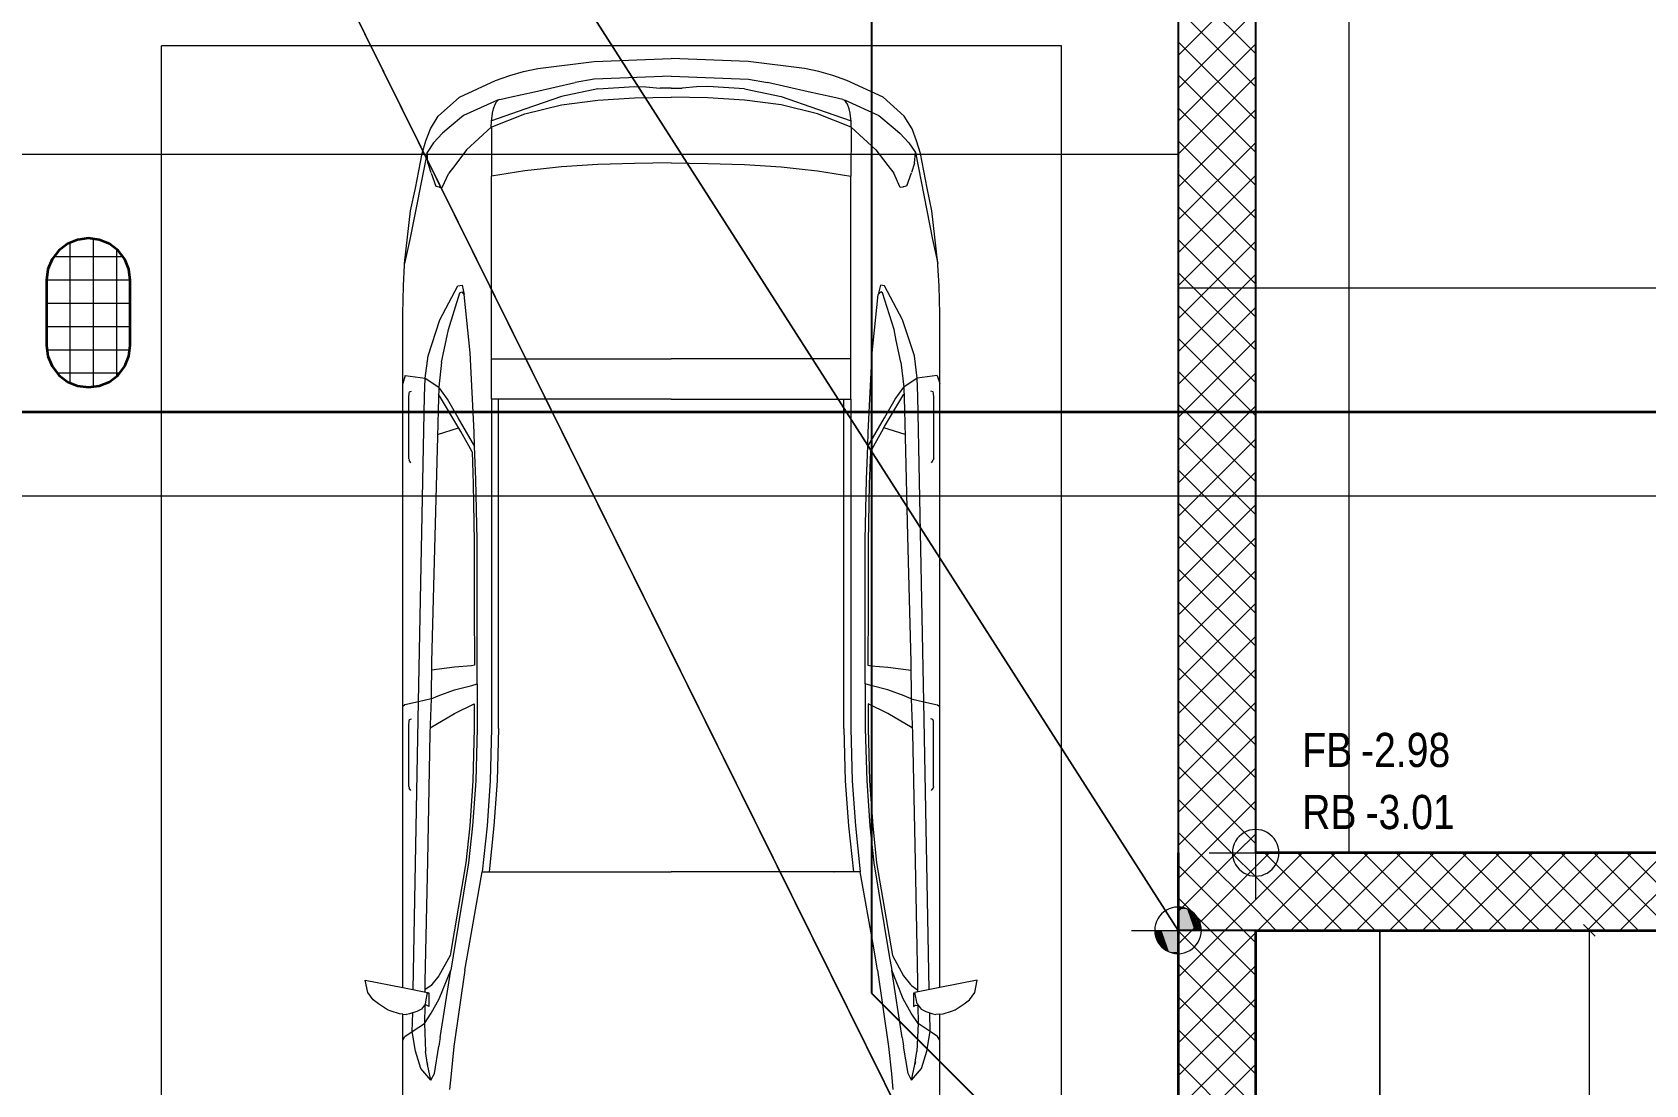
# Model space of a CAD drawing. Extents: x 885 to 2021, y 330 to 1122.
# Drawn here: x 1454.1 to 1558, y 514.7 to 582.5 of the extents above; entities that cross this region are included whole.
import ezdxf
from ezdxf.lldxf.tags import DXFTag

# ---------------------------------------------------------------- set-up
doc = ezdxf.new("R2010")
doc.units = 0
doc.layers.get('0').update_dxf_attribs({"lineweight": 18})
for name, color, linetype, lineweight in [('010 Aussenwände', 7, 'Continuous', 25), ('010 Aussenwände Bauteilschraffuren', 7, 'Continuous', 25), ('010 Aussenwände Bauteilschraffuren Neu', 7, 'Continuous', 25), ('010 Aussenwände Neu', 7, 'Continuous', 25), ('015 Innenwände', 7, 'Continuous', 25), ('015 Innenwände Bauteilschraffuren', 7, 'Continuous', 25), ('020 Stützen Bauteilschraffuren Neu', 7, 'Continuous', 25), ('020 Stützen Neu', 7, 'Continuous', 25), ('027 Oberhalb Neu', 7, 'Continuous', 25), ('030 Bodenaufbauten', 7, 'Continuous', 25), ('030 Bodenaufbauten Neu', 7, 'Continuous', 25), ('035 Decken', 7, 'Continuous', 25), ('035 Decken Neu', 7, 'Continuous', 25), ('060 Möbel Einbau', 7, 'Continuous', 25), ('060 Möbel Einbau Neu', 7, 'Continuous', 25), ('065 Möbel Einrichtung', 7, 'Continuous', 25), ('080 Raum Innen Kontur Neu', 7, 'Continuous', 25), ('111 Bemassung Ausführung Koten', 7, 'Continuous', 25)]:
    doc.layers.add(name, color=color, linetype=linetype, lineweight=lineweight)
doc.layers.add('A_Mass_Aussparungen', color=7, linetype='Continuous', lineweight=18, true_color=0x0080ff)
doc.layers.add('S_Regenwasser_Einlage', color=7, linetype='fein_strichliert-A0T8DHYQAL', lineweight=25, true_color=0x0066cc)
doc.styles.get("Standard").update_dxf_attribs({"font": 'arial.ttf'})
tags = doc.linetypes.add('fein_strichliert-A0T8DHYQAL', pattern=[4, 1, -2, 1]).pattern_tags.tags
tags[8:9] = [DXFTag(74, 4), DXFTag(75, 0), DXFTag(340, '0'), DXFTag(46, 0.0), DXFTag(50, 0.0), DXFTag(44, 0.0), DXFTag(45, 0.0)]
tags[6:7] = [DXFTag(74, 4), DXFTag(75, 0), DXFTag(340, '0'), DXFTag(46, 0.0), DXFTag(50, 0.0), DXFTag(44, 0.0), DXFTag(45, 0.0)]
tags[4:5] = [DXFTag(74, 4), DXFTag(75, 0), DXFTag(340, '0'), DXFTag(46, 0.0), DXFTag(50, 0.0), DXFTag(44, 0.0), DXFTag(45, 0.0)]
tags = doc.linetypes.add('Strich 3_1mm Kanten', pattern=[0.004, 0.003, -0.001]).pattern_tags.tags
tags[6:7] = [DXFTag(74, 4), DXFTag(75, 0), DXFTag(340, '0'), DXFTag(46, 1.0), DXFTag(50, 0.0), DXFTag(44, 0.0), DXFTag(45, 0.0)]
tags[4:5] = [DXFTag(74, 4), DXFTag(75, 0), DXFTag(340, '0'), DXFTag(46, 1.0), DXFTag(50, 0.0), DXFTag(44, 0.0), DXFTag(45, 0.0)]
tags = doc.linetypes.add('Strichpunkt 3_1_1mm Achsen', pattern=[0.005, 0.003, -0.001, 0, -0.001]).pattern_tags.tags
tags[10:11] = [DXFTag(74, 4), DXFTag(75, 0), DXFTag(340, '0'), DXFTag(46, 1.0), DXFTag(50, 0.0), DXFTag(44, 0.0), DXFTag(45, 0.0)]
tags[8:9] = [DXFTag(74, 4), DXFTag(75, 0), DXFTag(340, '0'), DXFTag(46, 1.0), DXFTag(50, 0.0), DXFTag(44, 0.0), DXFTag(45, 0.0)]
tags[6:7] = [DXFTag(74, 4), DXFTag(75, 0), DXFTag(340, '0'), DXFTag(46, 1.0), DXFTag(50, 0.0), DXFTag(44, 0.0), DXFTag(45, 0.0)]
tags[4:5] = [DXFTag(74, 4), DXFTag(75, 0), DXFTag(340, '0'), DXFTag(46, 1.0), DXFTag(50, 0.0), DXFTag(44, 0.0), DXFTag(45, 0.0)]
tags = doc.linetypes.add('Unsichtbare Linie', pattern='A,0,[1,5773_032 -1.UG1.shx,S=10,R=0,X=0,Y=0],-10,0', length=10).pattern_tags.tags
tags[14:15] = [DXFTag(74, 4), DXFTag(75, 0), DXFTag(340, '0'), DXFTag(46, 1.0), DXFTag(50, 0.0), DXFTag(44, 0.0), DXFTag(45, 0.0)]
tags[12:13] = [DXFTag(74, 4), DXFTag(75, 0), DXFTag(340, '0'), DXFTag(46, 1.0), DXFTag(50, 0.0), DXFTag(44, 0.0), DXFTag(45, 0.0)]

# ---------------------------------------------------------------- blocks, each defined once
blk = doc.blocks.new('Referenz-A0T8DHYSAL', base_point=(1035.58, 400))
at = {"layer": 'S_Regenwasser_Einlage', "color": 0, "lineweight": -2}
for p, q in [((1508.14, 660.24), (1508.14, 520.56)), ((1508.14, 520.56), (1523.1, 505.6))]:
    blk.add_line(p, q, dxfattribs=at)
blk = doc.blocks.new('Referenz-A0T8DHYUAL', base_point=(896.59, 372.19))
at = {"layer": '010 Aussenwände', "color": 0, "lineweight": 35}
for p, q in [((1571.38, 529.6), (1532.88, 529.6)), ((1532.88, 524.6), (1566.38, 524.6))]:
    blk.add_line(p, q, dxfattribs=at)
at = {"layer": '010 Aussenwände Bauteilschraffuren', "color": 0, "linetype": 'Continuous', "lineweight": 13, "ltscale": 0.0169}
for p, q in [((1527.88, 527.95), (1529.53, 529.6)), ((1527.88, 525.83), (1531.65, 529.6)), ((1532.88, 525.94), (1529.21, 529.6)), ((1532.88, 528.06), (1531.33, 529.6)), ((1532.88, 528.71), (1533.77, 529.6)), ((1532.88, 526.59), (1535.89, 529.6)), ((1533.02, 524.6), (1538.02, 529.6)), ((1538.45, 524.6), (1533.45, 529.6)), ((1535.14, 524.6), (1540.14, 529.6)), ((1540.58, 524.6), (1535.58, 529.6)), ((1537.26, 524.6), (1542.26, 529.6)), ((1542.7, 524.6), (1537.7, 529.6)), ((1539.38, 524.6), (1544.38, 529.6)), ((1544.82, 524.6), (1539.82, 529.6)), ((1541.5, 524.6), (1546.5, 529.6)), ((1546.94, 524.6), (1541.94, 529.6)), ((1543.62, 524.6), (1548.62, 529.6)), ((1549.06, 524.6), (1544.06, 529.6)), ((1545.74, 524.6), (1550.74, 529.6)), ((1551.18, 524.6), (1546.18, 529.6)), ((1547.87, 524.6), (1552.87, 529.6)), ((1553.3, 524.6), (1548.3, 529.6)), ((1549.99, 524.6), (1554.99, 529.6)), ((1555.42, 524.6), (1550.42, 529.6)), ((1552.11, 524.6), (1557.11, 529.6)), ((1557.55, 524.6), (1552.55, 529.6)), ((1554.23, 524.6), (1559.23, 529.6)), ((1559.67, 524.6), (1554.67, 529.6)), ((1556.35, 524.6), (1561.35, 529.6)), ((1561.79, 524.6), (1556.79, 529.6)), ((1532.09, 524.6), (1527.88, 528.81)), ((1528.77, 524.6), (1532.88, 528.71)), ((1536.33, 524.6), (1532.88, 528.06)), ((1529.97, 524.6), (1527.88, 526.69)), ((1530.89, 524.6), (1532.88, 526.59)), ((1534.21, 524.6), (1532.88, 525.94))]:
    blk.add_line(p, q, dxfattribs=at)
at = {"layer": '010 Aussenwände Bauteilschraffuren Neu', "color": 0, "linetype": 'Continuous', "lineweight": 0, "ltscale": 0.0169}
for p, q in [((1527.88, 523.71), (1528.77, 524.6)), ((1527.88, 521.59), (1530.89, 524.6)), ((1527.88, 523.71), (1528.77, 524.6)), ((1527.88, 521.59), (1530.89, 524.6)), ((1532.88, 519.57), (1527.88, 524.57)), ((1532.88, 519.57), (1527.88, 524.57)), ((1527.88, 519.47), (1532.88, 524.47)), ((1527.88, 519.47), (1532.88, 524.47)), ((1532.88, 521.69), (1529.97, 524.6)), ((1532.88, 521.69), (1529.97, 524.6)), ((1532.88, 523.81), (1532.09, 524.6)), ((1532.88, 523.81), (1532.09, 524.6)), ((1532.88, 517.45), (1527.88, 522.45)), ((1532.88, 517.45), (1527.88, 522.45)), ((1527.88, 517.34), (1532.88, 522.34)), ((1527.88, 517.34), (1532.88, 522.34)), ((1532.88, 515.33), (1527.88, 520.33)), ((1532.88, 515.33), (1527.88, 520.33)), ((1527.88, 515.22), (1532.88, 520.22)), ((1527.88, 515.22), (1532.88, 520.22)), ((1532.88, 513.21), (1527.88, 518.21)), ((1532.88, 513.21), (1527.88, 518.21)), ((1527.88, 513.1), (1532.88, 518.1)), ((1527.88, 513.1), (1532.88, 518.1)), ((1532.88, 511.09), (1527.88, 516.09)), ((1532.88, 511.09), (1527.88, 516.09)), ((1527.88, 510.98), (1532.88, 515.98)), ((1527.88, 510.98), (1532.88, 515.98))]:
    blk.add_line(p, q, dxfattribs=at)
at = {"layer": '010 Aussenwände Neu', "color": 0, "lineweight": 35}
for p, q in [((1527.88, 529.6), (1527.88, 524.6)), ((1527.88, 529.6), (1527.88, 481.6)), ((1532.88, 481.6), (1532.88, 524.6))]:
    blk.add_line(p, q, dxfattribs=at)
at = {"layer": '010 Aussenwände Neu', "color": 0, "lineweight": -2}
for p, q in [((1527.88, 524.6), (1527.88, 481.6)), ((1532.88, 524.6), (1527.88, 524.6)), ((1532.88, 481.6), (1532.88, 524.6))]:
    blk.add_line(p, q, dxfattribs=at)
at = {"layer": '015 Innenwände', "color": 0, "lineweight": -2}
for p, q in [((1527.88, 622), (1527.88, 529.6)), ((1532.88, 529.6), (1532.88, 622))]:
    blk.add_line(p, q, dxfattribs=at)
at = {"layer": '015 Innenwände Bauteilschraffuren', "color": 0, "linetype": 'Continuous', "lineweight": 13, "ltscale": 0.0169}
for p, q in [((1532.88, 581.09), (1527.88, 586.09)), ((1527.88, 580.98), (1532.88, 585.98)), ((1532.88, 578.97), (1527.88, 583.97)), ((1527.88, 578.86), (1532.88, 583.86)), ((1532.88, 576.85), (1527.88, 581.85)), ((1527.88, 576.74), (1532.88, 581.74)), ((1532.88, 574.73), (1527.88, 579.73)), ((1527.88, 574.62), (1532.88, 579.62)), ((1532.88, 572.6), (1527.88, 577.6)), ((1527.88, 572.5), (1532.88, 577.5)), ((1532.88, 570.48), (1527.88, 575.48)), ((1527.88, 570.38), (1532.88, 575.38)), ((1532.88, 568.36), (1527.88, 573.36)), ((1527.88, 568.26), (1532.88, 573.26)), ((1532.88, 566.24), (1527.88, 571.24)), ((1527.88, 566.13), (1532.88, 571.13)), ((1532.88, 564.12), (1527.88, 569.12)), ((1527.88, 564.01), (1532.88, 569.01)), ((1532.88, 562), (1527.88, 567)), ((1527.88, 561.89), (1532.88, 566.89)), ((1532.88, 559.88), (1527.88, 564.88)), ((1527.88, 559.77), (1532.88, 564.77)), ((1532.88, 557.76), (1527.88, 562.76)), ((1527.88, 557.65), (1532.88, 562.65)), ((1532.88, 555.63), (1527.88, 560.63)), ((1527.88, 555.53), (1532.88, 560.53)), ((1532.88, 553.51), (1527.88, 558.51)), ((1527.88, 553.41), (1532.88, 558.41)), ((1532.88, 551.39), (1527.88, 556.39)), ((1527.88, 551.28), (1532.88, 556.28)), ((1532.88, 549.27), (1527.88, 554.27)), ((1527.88, 549.16), (1532.88, 554.16)), ((1532.88, 547.15), (1527.88, 552.15)), ((1527.88, 547.04), (1532.88, 552.04)), ((1532.88, 545.03), (1527.88, 550.03)), ((1527.88, 544.92), (1532.88, 549.92)), ((1532.88, 542.91), (1527.88, 547.91)), ((1527.88, 542.8), (1532.88, 547.8)), ((1532.88, 540.79), (1527.88, 545.79)), ((1527.88, 540.68), (1532.88, 545.68)), ((1532.88, 538.66), (1527.88, 543.66)), ((1527.88, 538.56), (1532.88, 543.56)), ((1532.88, 536.54), (1527.88, 541.54)), ((1527.88, 536.44), (1532.88, 541.44)), ((1532.88, 534.42), (1527.88, 539.42)), ((1527.88, 534.31), (1532.88, 539.31)), ((1532.88, 532.3), (1527.88, 537.3)), ((1527.88, 532.19), (1532.88, 537.19)), ((1532.88, 530.18), (1527.88, 535.18)), ((1527.88, 530.07), (1532.88, 535.07)), ((1531.33, 529.6), (1527.88, 533.06)), ((1529.53, 529.6), (1532.88, 532.95)), ((1529.21, 529.6), (1527.88, 530.94)), ((1531.65, 529.6), (1532.88, 530.83))]:
    blk.add_line(p, q, dxfattribs=at)
at = {"layer": '020 Stützen Bauteilschraffuren Neu', "color": 0, "linetype": 'Continuous', "lineweight": 0, "ltscale": 0.0169}
for p, q in [((1456.48, 568.92), (1456.48, 559.89)), ((1457.98, 569.18), (1457.98, 559.63)), ((1459.92, 568), (1455.44, 568)), ((1459.48, 568.51), (1459.48, 560.3)), ((1460.38, 566.5), (1454.98, 566.5)), ((1460.38, 565), (1454.98, 565)), ((1460.38, 563.5), (1454.98, 563.5)), ((1460.35, 562), (1455, 562)), ((1459.68, 560.5), (1455.68, 560.5))]:
    blk.add_line(p, q, dxfattribs=at)
at = {"layer": '020 Stützen Neu', "color": 0, "linetype": 'Continuous', "lineweight": 35, "ltscale": 0.1225}
for p, q in [((1456.33, 568.84), (1455.77, 568.41)), ((1456.98, 569.11), (1456.33, 568.84)), ((1457.68, 569.2), (1456.98, 569.11)), ((1458.38, 569.11), (1457.68, 569.2)), ((1459.03, 568.84), (1458.38, 569.11)), ((1459.59, 568.41), (1459.03, 568.84)), ((1455.34, 567.85), (1455.07, 567.2)), ((1455.77, 568.41), (1455.34, 567.85)), ((1460.02, 567.85), (1459.59, 568.41)), ((1460.29, 567.2), (1460.02, 567.85)), ((1455.07, 567.2), (1454.98, 566.5)), ((1454.98, 566.5), (1454.98, 562.3)), ((1460.38, 566.5), (1460.29, 567.2)), ((1460.38, 562.3), (1460.38, 566.5)), ((1454.98, 562.3), (1455.07, 561.6)), ((1455.07, 561.6), (1455.34, 560.95)), ((1460.02, 560.95), (1460.29, 561.6)), ((1460.29, 561.6), (1460.38, 562.3)), ((1455.34, 560.95), (1455.77, 560.39)), ((1455.77, 560.39), (1456.33, 559.96)), ((1459.03, 559.96), (1459.59, 560.39)), ((1459.59, 560.39), (1460.02, 560.95)), ((1456.33, 559.96), (1456.98, 559.69)), ((1456.98, 559.69), (1457.68, 559.6)), ((1457.68, 559.6), (1458.38, 559.69)), ((1458.38, 559.69), (1459.03, 559.96))]:
    blk.add_line(p, q, dxfattribs=at)
at = {"layer": '027 Oberhalb Neu', "color": 0, "linetype": 'Strichpunkt 3_1_1mm Achsen', "lineweight": 35, "ltscale": 0.1225}
blk.add_line((1599.54, 558), (1035.78, 558), dxfattribs=at)
at = {"layer": '027 Oberhalb Neu', "color": 0, "linetype": 'Strichpunkt 3_1_1mm Achsen', "lineweight": 13, "ltscale": 0.0169}
blk.add_line((1030.18, 552.6), (1597.28, 552.6), dxfattribs=at)
at = {"layer": '030 Bodenaufbauten', "color": 0, "linetype": 'Unsichtbare Linie', "lineweight": 13, "ltscale": 0.0169}
for p, q in [((1532.88, 529.6), (1532.88, 689.6)), ((1721.15, 529.6), (1532.88, 529.6))]:
    blk.add_line(p, q, dxfattribs=at)
at = {"layer": '030 Bodenaufbauten Neu', "color": 0, "linetype": 'Unsichtbare Linie', "lineweight": 13, "ltscale": 0.0169}
for p, q in [((1422.38, 689.6), (1525.4, 481.6)), ((1527.88, 524.6), (1422.38, 689.6)), ((1422.38, 689.6), (1527.88, 524.6)), ((1525.4, 481.6), (1422.38, 689.6)), ((1527.88, 689.6), (1527.88, 524.6)), ((1527.88, 524.6), (1532.88, 524.6)), ((1527.88, 476.6), (1527.88, 524.6)), ((1527.88, 524.6), (1527.88, 481.6)), ((1532.88, 524.6), (1532.88, 476.6))]:
    blk.add_line(p, q, dxfattribs=at)
at = {"layer": '035 Decken', "color": 0, "linetype": 'Strichpunkt 3_1_1mm Achsen', "lineweight": 13, "ltscale": 0.002197}
for p, q in [((1527.88, 945.81), (1527.88, 566)), ((1527.88, 566), (1599.88, 566))]:
    blk.add_line(p, q, dxfattribs=at)
at = {"layer": '035 Decken', "color": 0, "linetype": 'Continuous', "lineweight": 13, "ltscale": 0.0169}
for p, q in [((1527.88, 524.6), (1527.88, 945.81)), ((1527.88, 524.6), (1527.88, 945.81)), ((1527.88, 566), (1721.15, 566)), ((1527.88, 524.6), (1527.88, 566)), ((1721.15, 524.6), (1527.88, 524.6)), ((1721.15, 524.6), (1527.88, 524.6)), ((1721.15, 524.6), (1527.88, 524.6))]:
    blk.add_line(p, q, dxfattribs=at)
at = {"layer": '035 Decken', "color": 0, "linetype": 'Strich 3_1mm Kanten', "lineweight": 13, "ltscale": 0.002197}
for p, q in [((1527.88, 524.6), (1527.88, 689.6)), ((1721.15, 524.6), (1527.88, 524.6))]:
    blk.add_line(p, q, dxfattribs=at)
at = {"layer": '035 Decken Neu', "color": 0, "linetype": 'Unsichtbare Linie', "lineweight": 13, "ltscale": 0.002197}
for p, q in [((1527.88, 845.6), (1527.88, 524.6)), ((1527.88, 845.6), (1527.88, 524.6)), ((1527.88, 845.6), (1527.88, 524.6)), ((1527.88, 524.6), (1540.88, 524.6)), ((1527.88, 524.6), (1540.88, 524.6)), ((1527.88, 524.6), (1540.88, 524.6)), ((1540.88, 524.6), (1540.88, 468.6)), ((1540.88, 524.6), (1540.88, 468.6)), ((1540.88, 524.6), (1540.88, 468.6))]:
    blk.add_line(p, q, dxfattribs=at)
at = {"layer": '035 Decken Neu', "color": 0, "linetype": 'Strich 3_1mm Kanten', "lineweight": 13, "ltscale": 0.0169}
blk.add_line((1527.88, 476.6), (1422.38, 689.6), dxfattribs=at)
at = {"layer": '035 Decken Neu', "color": 0, "linetype": 'Strich 3_1mm Kanten', "lineweight": 13, "ltscale": 0.002197}
for p, q in [((1527.88, 524.6), (1527.88, 689.6)), ((1540.88, 524.6), (1527.88, 524.6)), ((1540.88, 468.6), (1540.88, 524.6))]:
    blk.add_line(p, q, dxfattribs=at)
at = {"layer": '035 Decken Neu', "color": 0, "linetype": 'Strichpunkt 3_1_1mm Achsen', "lineweight": 13, "ltscale": 0.002197}
for p, q in [((1527.88, 574.6), (1035.78, 574.6)), ((1527.88, 524.6), (1527.88, 574.6)), ((1532.88, 524.6), (1527.88, 524.6)), ((1532.88, 476.6), (1532.88, 524.6))]:
    blk.add_line(p, q, dxfattribs=at)
at = {"layer": '060 Möbel Einbau', "color": 0, "lineweight": 13}
for p, q in [((1538.88, 629.6), (1538.88, 529.6)), ((1538.88, 529.6), (1588.88, 529.6))]:
    blk.add_line(p, q, dxfattribs=at)
at = {"layer": '060 Möbel Einbau Neu', "color": 0, "lineweight": 13}
for p, q in [((1462.38, 481.6), (1462.38, 581.6)), ((1520.38, 581.6), (1462.38, 581.6)), ((1520.38, 481.6), (1520.38, 581.6))]:
    blk.add_line(p, q, dxfattribs=at)
at = {"layer": '065 Möbel Einrichtung', "color": 0, "lineweight": 13}
for p, q in [((1485.71, 579.95), (1486.64, 580.14)), ((1486.64, 580.14), (1490.26, 580.6)), ((1490.26, 580.6), (1495.23, 580.79)), ((1500.19, 580.6), (1495.23, 580.79)), ((1503.82, 580.14), (1500.19, 580.6)), ((1504.74, 579.95), (1503.82, 580.14)), ((1481.58, 578.3), (1483.91, 579.36)), ((1483.91, 579.36), (1484.83, 579.69)), ((1484.83, 579.69), (1485.71, 579.95)), ((1486.41, 578.64), (1489.04, 579.23)), ((1490.26, 579.45), (1489.04, 579.23)), ((1495.23, 579.65), (1490.26, 579.45)), ((1490.51, 578.84), (1492.86, 578.98)), ((1492.86, 578.98), (1493.6, 578.95)), ((1495.23, 579.65), (1500.2, 579.45)), ((1497.59, 578.98), (1496.86, 578.95)), ((1499.95, 578.84), (1497.59, 578.98)), ((1500.2, 579.45), (1501.42, 579.23)), ((1504.05, 578.64), (1501.42, 579.23)), ((1505.63, 579.69), (1504.74, 579.95)), ((1506.55, 579.36), (1505.63, 579.69)), ((1508.88, 578.3), (1506.55, 579.36)), ((1480.22, 577.06), (1481.58, 578.3)), ((1484.03, 578.09), (1481.85, 577.11)), ((1484.03, 578.09), (1483.75, 577.97)), ((1483.88, 577.84), (1483.98, 577.99)), ((1483.98, 577.99), (1484.08, 578.11)), ((1484.18, 578.14), (1484.03, 578.09)), ((1484.18, 578.14), (1484.83, 578.29)), ((1484.18, 578.14), (1484.18, 578.14)), ((1484.83, 578.29), (1486.41, 578.64)), ((1488.15, 578.33), (1485.8, 577.51)), ((1490.51, 578.84), (1488.15, 578.33)), ((1488.15, 577.8), (1490.51, 578.11)), ((1490.51, 578.11), (1492.86, 578.25)), ((1492.86, 578.25), (1495.23, 578.29)), ((1493.6, 578.95), (1494.52, 578.87)), ((1494.52, 578.87), (1494.52, 578.87)), ((1495.23, 578.87), (1494.52, 578.87)), ((1495.23, 578.87), (1495.94, 578.87)), ((1497.59, 578.25), (1495.23, 578.29)), ((1496.86, 578.95), (1495.94, 578.87)), ((1495.94, 578.87), (1495.94, 578.87)), ((1499.95, 578.11), (1497.59, 578.25)), ((1499.95, 578.84), (1502.3, 578.33)), ((1502.3, 577.8), (1499.95, 578.11)), ((1502.3, 578.33), (1504.65, 577.51)), ((1505.63, 578.29), (1504.05, 578.64)), ((1506.28, 578.14), (1505.63, 578.29)), ((1506.28, 578.14), (1506.43, 578.09)), ((1506.28, 578.14), (1506.28, 578.14)), ((1506.48, 577.99), (1506.37, 578.11)), ((1506.43, 578.09), (1508.61, 577.11)), ((1506.43, 578.09), (1506.71, 577.97)), ((1506.58, 577.84), (1506.48, 577.99)), ((1510.24, 577.06), (1508.88, 578.3)), ((1479.71, 576.25), (1480.22, 577.06)), ((1481.85, 577.11), (1480.92, 576.34)), ((1483.63, 576.36), (1485.8, 577.23)), ((1483.64, 576.73), (1483.71, 577.26)), ((1485.8, 577.51), (1483.65, 576.77)), ((1483.71, 577.26), (1483.77, 577.54)), ((1483.77, 577.54), (1483.88, 577.84)), ((1485.8, 577.23), (1488.15, 577.8)), ((1504.66, 577.23), (1502.3, 577.8)), ((1504.65, 577.51), (1506.81, 576.77)), ((1506.83, 576.36), (1504.66, 577.23)), ((1506.69, 577.54), (1506.58, 577.84)), ((1506.75, 577.26), (1506.69, 577.54)), ((1506.81, 576.73), (1506.75, 577.26)), ((1508.61, 577.11), (1509.53, 576.34)), ((1510.74, 576.25), (1510.24, 577.06)), ((1479.42, 575.48), (1479.71, 576.25)), ((1480.49, 575.98), (1479.92, 575.35)), ((1480.92, 576.34), (1480.49, 575.98)), ((1483.63, 576.36), (1482.03, 574.89)), ((1483.63, 576.36), (1483.64, 576.73)), ((1483.63, 576.36), (1483.64, 576.25)), ((1483.64, 576.25), (1483.64, 576.25)), ((1483.64, 576.25), (1483.66, 573.2)), ((1506.82, 576.25), (1506.79, 573.2)), ((1506.83, 576.36), (1506.81, 576.73)), ((1506.83, 576.36), (1506.82, 576.25)), ((1506.82, 576.25), (1506.82, 576.25)), ((1506.83, 576.36), (1508.42, 574.89)), ((1509.53, 576.34), (1509.96, 575.98)), ((1509.96, 575.98), (1510.53, 575.35)), ((1511.04, 575.48), (1510.74, 576.25)), ((1479.18, 574.67), (1479.42, 575.48)), ((1479.92, 575.35), (1479.5, 574.72)), ((1482.03, 574.89), (1481.28, 573.9)), ((1508.42, 574.89), (1509.18, 573.9)), ((1510.53, 575.35), (1510.96, 574.72)), ((1511.28, 574.67), (1511.04, 575.48)), ((1479.5, 574.72), (1478.38, 569.13)), ((1478.75, 572.43), (1479.18, 574.67)), ((1479.54, 574.04), (1479.5, 574.72)), ((1479.54, 574.04), (1479.75, 573.45)), ((1481.28, 573.9), (1480.9, 573.4)), ((1488.15, 573.8), (1486.99, 573.67)), ((1490.51, 573.95), (1488.15, 573.8)), ((1488.15, 573.8), (1488.15, 573.8)), ((1492.86, 574.02), (1490.51, 573.95)), ((1490.51, 573.95), (1490.51, 573.95)), ((1495.23, 574.06), (1492.86, 574.02)), ((1492.86, 574.02), (1492.86, 574.02)), ((1495.23, 574.06), (1497.59, 574.02)), ((1497.59, 574.02), (1497.59, 574.02)), ((1497.59, 574.02), (1499.95, 573.95)), ((1499.95, 573.95), (1499.95, 573.95)), ((1499.95, 573.95), (1502.3, 573.8)), ((1502.3, 573.8), (1503.46, 573.67)), ((1502.3, 573.8), (1502.3, 573.8)), ((1509.18, 573.9), (1509.56, 573.4)), ((1510.91, 574.04), (1510.7, 573.45)), ((1510.91, 574.04), (1510.96, 574.72)), ((1510.96, 574.72), (1512.07, 569.13)), ((1511.71, 572.43), (1511.28, 574.67)), ((1479.77, 573.39), (1480.07, 572.55)), ((1480.48, 572.47), (1480.9, 573.4)), ((1485.8, 573.54), (1483.66, 573.2)), ((1483.66, 561.44), (1483.66, 573.2)), ((1486.99, 573.67), (1485.8, 573.54)), ((1503.46, 573.67), (1504.66, 573.54)), ((1504.66, 573.54), (1506.79, 573.2)), ((1506.79, 561.44), (1506.79, 573.2)), ((1509.98, 572.47), (1509.56, 573.4)), ((1510.68, 573.39), (1510.39, 572.55)), ((1478.44, 570.96), (1478.75, 572.43)), ((1480.03, 572.66), (1480.07, 572.55)), ((1480.07, 572.55), (1480.28, 572.51)), ((1480.07, 572.55), (1480.16, 572.53)), ((1480.28, 572.51), (1480.31, 572.5)), ((1480.31, 572.5), (1480.48, 572.47)), ((1480.48, 572.47), (1480.48, 572.47)), ((1480.48, 572.47), (1480.48, 572.47)), ((1480.48, 572.47), (1480.48, 572.47)), ((1510.15, 572.5), (1509.98, 572.47)), ((1509.98, 572.47), (1509.98, 572.47)), ((1509.98, 572.47), (1509.98, 572.47)), ((1509.98, 572.47), (1509.98, 572.47)), ((1510.17, 572.51), (1510.15, 572.5)), ((1510.39, 572.55), (1510.17, 572.51)), ((1510.39, 572.55), (1510.3, 572.53)), ((1510.42, 572.66), (1510.39, 572.55)), ((1512.02, 570.96), (1511.71, 572.43)), ((1478.05, 567.57), (1478.44, 570.96)), ((1512.41, 567.57), (1512.02, 570.96)), ((1478.38, 569.13), (1478.05, 567.57)), ((1512.07, 569.13), (1512.41, 567.57)), ((1478.04, 567.46), (1478.05, 567.57)), ((1512.41, 567.46), (1512.41, 567.57)), ((1477.97, 566.14), (1478.04, 567.46)), ((1512.49, 566.14), (1512.41, 567.46)), ((1477.93, 564.33), (1477.97, 566.14)), ((1480.32, 563.94), (1481.49, 566.14)), ((1480.88, 563.32), (1481.62, 565.69)), ((1481.49, 566.14), (1481.75, 566.18)), ((1481.62, 565.69), (1481.73, 565.75)), ((1481.73, 565.75), (1481.83, 565.64)), ((1481.75, 566.18), (1481.89, 565.57)), ((1481.89, 565.57), (1481.83, 565.64)), ((1482.27, 561.82), (1481.89, 565.57)), ((1508.18, 561.82), (1508.57, 565.57)), ((1508.7, 566.18), (1508.57, 565.57)), ((1508.57, 565.57), (1508.63, 565.64)), ((1508.73, 565.75), (1508.63, 565.64)), ((1508.97, 566.14), (1508.7, 566.18)), ((1508.84, 565.69), (1508.73, 565.75)), ((1509.58, 563.32), (1508.84, 565.69)), ((1510.13, 563.94), (1508.97, 566.14)), ((1512.53, 564.33), (1512.49, 566.14)), ((1477.93, 559.84), (1477.93, 564.33)), ((1479.57, 561.63), (1480.32, 563.94)), ((1510.89, 561.63), (1510.13, 563.94)), ((1512.53, 559.84), (1512.53, 564.33)), ((1480.43, 561.21), (1480.73, 562.62)), ((1480.73, 562.62), (1480.88, 563.32)), ((1480.73, 562.62), (1480.73, 562.62)), ((1509.72, 562.62), (1509.58, 563.32)), ((1510.03, 561.21), (1509.72, 562.62)), ((1509.72, 562.62), (1509.72, 562.62)), ((1479.38, 560.19), (1479.57, 561.63)), ((1482.53, 556.71), (1482.27, 561.82)), ((1483.66, 561.44), (1485.36, 561.44)), ((1483.66, 558.83), (1483.66, 561.44)), ((1485.36, 561.44), (1490.57, 561.44)), ((1490.57, 561.44), (1495.23, 561.44)), ((1499.89, 561.44), (1495.23, 561.44)), ((1505.1, 561.44), (1499.89, 561.44)), ((1506.79, 561.44), (1505.1, 561.44)), ((1506.8, 558.83), (1506.79, 561.44)), ((1507.92, 556.71), (1508.18, 561.82)), ((1511.08, 560.19), (1510.89, 561.63)), ((1478.09, 560.35), (1477.93, 559.84)), ((1478.09, 560.35), (1479.38, 560.19)), ((1480.43, 561.21), (1480.25, 559.61)), ((1480.43, 561.21), (1480.43, 561.21)), ((1510.03, 561.21), (1510.21, 559.61)), ((1510.03, 561.21), (1510.03, 561.21)), ((1512.37, 560.35), (1511.08, 560.19)), ((1512.37, 560.35), (1512.53, 559.84)), ((1477.93, 539.04), (1477.93, 559.84)), ((1478.34, 559.21), (1478.36, 559.31)), ((1478.36, 559.31), (1478.5, 559.35)), ((1479.34, 559.02), (1479.38, 560.19)), ((1479.38, 560.19), (1480.25, 559.61)), ((1480.25, 559.61), (1480.21, 558.13)), ((1480.81, 558.83), (1480.25, 559.61)), ((1509.65, 558.83), (1510.21, 559.61)), ((1511.08, 560.19), (1510.21, 559.61)), ((1510.21, 559.61), (1510.25, 558.13)), ((1511.11, 559.02), (1511.08, 560.19)), ((1512.1, 559.31), (1511.96, 559.35)), ((1512.12, 559.21), (1512.1, 559.31)), ((1512.53, 539.04), (1512.53, 559.84)), ((1478.32, 558.95), (1478.34, 559.21)), ((1478.32, 554.99), (1478.32, 558.95)), ((1478.94, 539.32), (1479.34, 559.02)), ((1481.49, 557.07), (1480.23, 559.16)), ((1481.5, 557.64), (1480.81, 558.83)), ((1483.66, 558.83), (1483.66, 558.83)), ((1483.66, 558.83), (1483.66, 553.66)), ((1485.36, 558.83), (1483.66, 558.83)), ((1484.11, 558.83), (1483.87, 558.83)), ((1484.11, 537.61), (1484.11, 558.83)), ((1490.57, 558.83), (1485.36, 558.83)), ((1495.23, 558.83), (1490.57, 558.83)), ((1495.23, 558.83), (1499.89, 558.83)), ((1499.89, 558.83), (1505.1, 558.83)), ((1505.1, 558.83), (1506.8, 558.83)), ((1506.35, 537.61), (1506.35, 558.83)), ((1506.35, 558.83), (1506.58, 558.83)), ((1506.8, 558.83), (1506.8, 558.83)), ((1506.8, 558.83), (1506.8, 553.66)), ((1508.96, 557.64), (1509.65, 558.83)), ((1508.97, 557.07), (1510.22, 559.16)), ((1511.51, 539.32), (1511.11, 559.02)), ((1512.14, 558.95), (1512.12, 559.21)), ((1512.14, 554.99), (1512.14, 558.95)), ((1480.21, 558.13), (1480.16, 556.41)), ((1482.57, 555.79), (1481.5, 557.64)), ((1507.89, 555.79), (1508.96, 557.64)), ((1510.25, 558.13), (1510.29, 556.41)), ((1480.16, 556.41), (1479.99, 550.01)), ((1480.17, 556.56), (1481.53, 556.99)), ((1481.67, 556.76), (1481.49, 557.07)), ((1482.4, 555.45), (1481.67, 556.76)), ((1482.56, 555.8), (1482.53, 556.71)), ((1482.53, 556.71), (1482.53, 556.71)), ((1507.89, 555.8), (1507.92, 556.71)), ((1507.92, 556.71), (1507.92, 556.71)), ((1508.06, 555.45), (1508.79, 556.76)), ((1508.79, 556.76), (1508.97, 557.07)), ((1510.29, 556.56), (1508.92, 556.99)), ((1510.29, 556.41), (1510.46, 550.01)), ((1482.4, 555.45), (1482.46, 553.38)), ((1482.64, 553.66), (1482.56, 555.8)), ((1482.57, 555.79), (1482.57, 555.79)), ((1507.81, 553.66), (1507.89, 555.8)), ((1507.89, 555.79), (1507.89, 555.79)), ((1508.06, 555.45), (1507.99, 553.38)), ((1478.32, 554.99), (1478.35, 554.9)), ((1478.46, 554.74), (1478.35, 554.9)), ((1512, 554.74), (1512.11, 554.9)), ((1512.14, 554.99), (1512.11, 554.9)), ((1482.46, 553.38), (1482.54, 549.61)), ((1482.73, 549.76), (1482.64, 553.66)), ((1483.66, 553.66), (1483.66, 537.61)), ((1506.8, 553.66), (1506.8, 537.61)), ((1507.73, 549.76), (1507.81, 553.66)), ((1507.99, 553.38), (1507.91, 549.61)), ((1479.99, 550.01), (1479.79, 541.91)), ((1510.46, 550.01), (1510.67, 541.91)), ((1482.54, 549.61), (1482.54, 545.44)), ((1482.73, 545.44), (1482.73, 549.76)), ((1507.73, 545.44), (1507.73, 549.76)), ((1507.91, 549.61), (1507.91, 545.44)), ((1482.54, 545.44), (1482.56, 541.69)), ((1482.73, 541.64), (1482.73, 545.44)), ((1507.73, 541.64), (1507.73, 545.44)), ((1507.91, 545.44), (1507.89, 541.69)), ((1479.79, 541.91), (1479.76, 539.52)), ((1481.27, 541.56), (1479.78, 541.37)), ((1482.36, 541.66), (1481.27, 541.56)), ((1482.56, 541.69), (1482.36, 541.66)), ((1482.73, 540.48), (1482.73, 541.64)), ((1507.73, 540.48), (1507.73, 541.64)), ((1507.89, 541.69), (1508.1, 541.66)), ((1508.1, 541.66), (1509.19, 541.56)), ((1509.19, 541.56), (1510.68, 541.37)), ((1510.67, 541.91), (1510.69, 539.52)), ((1479.76, 539.52), (1478.95, 539.32)), ((1479.76, 539.52), (1479.68, 537.29)), ((1479.76, 539.52), (1480.22, 539.71)), ((1480.22, 539.71), (1481.27, 540.11)), ((1481.27, 540.11), (1482.38, 540.39)), ((1482.38, 540.39), (1482.73, 540.48)), ((1482.73, 540.48), (1482.72, 537.61)), ((1482.73, 540.48), (1482.73, 540.48)), ((1482.73, 540.48), (1482.73, 540.48)), ((1507.73, 540.48), (1507.73, 540.48)), ((1508.08, 540.39), (1507.73, 540.48)), ((1507.73, 540.48), (1507.73, 537.61)), ((1507.73, 540.48), (1507.73, 540.48)), ((1509.19, 540.11), (1508.08, 540.39)), ((1510.23, 539.71), (1509.19, 540.11)), ((1510.69, 539.52), (1510.23, 539.71)), ((1510.69, 539.52), (1511.51, 539.32)), ((1510.69, 539.52), (1510.77, 537.29)), ((1478.07, 539.13), (1477.93, 539.04)), ((1477.93, 520.92), (1477.93, 539.04)), ((1478.95, 539.32), (1478.07, 539.13)), ((1478.61, 520.79), (1478.94, 539.32)), ((1479.7, 537.66), (1481.27, 538.57)), ((1481.27, 538.57), (1482.54, 539.21)), ((1482.54, 539.21), (1482.54, 537.61)), ((1507.92, 539.21), (1507.91, 537.61)), ((1509.19, 538.57), (1507.92, 539.21)), ((1510.76, 537.66), (1509.19, 538.57)), ((1511.51, 539.32), (1512.38, 539.13)), ((1511.85, 520.79), (1511.51, 539.32)), ((1512.38, 539.13), (1512.53, 539.04)), ((1512.53, 520.92), (1512.53, 539.04)), ((1478.32, 537.82), (1478.34, 538.09)), ((1478.32, 533.87), (1478.32, 537.82)), ((1478.34, 538.09), (1478.36, 538.19)), ((1478.36, 538.19), (1478.5, 538.23)), ((1482.54, 537.61), (1482.45, 534.24)), ((1482.72, 537.61), (1482.63, 534.24)), ((1483.66, 537.61), (1483.56, 534.24)), ((1484.11, 537.61), (1484.01, 534.24)), ((1506.35, 537.61), (1506.44, 534.24)), ((1506.8, 537.61), (1506.89, 534.24)), ((1507.73, 537.61), (1507.83, 534.24)), ((1507.91, 537.61), (1508, 534.24)), ((1512.09, 538.19), (1511.96, 538.23)), ((1512.12, 538.09), (1512.09, 538.19)), ((1512.13, 537.82), (1512.12, 538.09)), ((1512.13, 533.87), (1512.13, 537.82)), ((1479.68, 537.29), (1479.52, 529.07)), ((1510.77, 537.29), (1510.94, 529.07)), ((1478.32, 533.87), (1478.35, 533.77)), ((1478.46, 533.62), (1478.35, 533.77)), ((1482.45, 534.24), (1482.25, 531.35)), ((1482.63, 534.24), (1482.42, 531.35)), ((1482.45, 534.24), (1482.45, 534.24)), ((1482.63, 534.24), (1482.63, 534.24)), ((1483.56, 534.24), (1483.36, 531.35)), ((1484.01, 534.24), (1483.81, 531.35)), ((1506.44, 534.24), (1506.65, 531.35)), ((1506.89, 534.24), (1507.1, 531.35)), ((1507.82, 534.24), (1507.82, 534.24)), ((1507.83, 534.24), (1508.03, 531.35)), ((1508, 534.24), (1508.21, 531.35)), ((1508, 534.24), (1508, 534.24)), ((1512, 533.62), (1512.11, 533.77)), ((1512.13, 533.87), (1512.11, 533.77)), ((1482.25, 531.35), (1481.99, 528.96)), ((1482.42, 531.35), (1482.17, 528.96)), ((1482.25, 531.35), (1482.25, 531.35)), ((1483.36, 531.35), (1483.05, 528.38)), ((1483.81, 531.35), (1483.5, 528.38)), ((1506.65, 531.35), (1506.96, 528.38)), ((1507.1, 531.35), (1507.41, 528.38)), ((1508.03, 531.35), (1508.29, 528.96)), ((1508.21, 531.35), (1508.21, 531.35)), ((1508.21, 531.35), (1508.46, 528.96)), ((1479.52, 529.07), (1479.36, 521.31)), ((1481.99, 528.96), (1480.98, 522.98)), ((1482.17, 528.96), (1481.19, 522.97)), ((1482.18, 523.48), (1483.05, 528.38)), ((1483.05, 528.38), (1484.74, 528.38)), ((1483.05, 528.38), (1483.05, 528.38)), ((1483.05, 528.38), (1483.05, 528.38)), ((1484.74, 528.38), (1484.74, 528.38)), ((1484.74, 528.38), (1488.19, 528.38)), ((1488.19, 528.38), (1490.57, 528.38)), ((1490.57, 528.38), (1492.91, 528.38)), ((1492.91, 528.38), (1495.23, 528.38)), ((1497.54, 528.38), (1495.23, 528.38)), ((1499.89, 528.38), (1497.54, 528.38)), ((1502.27, 528.38), (1499.89, 528.38)), ((1505.72, 528.38), (1502.27, 528.38)), ((1505.71, 528.38), (1505.72, 528.38)), ((1507.41, 528.38), (1505.72, 528.38)), ((1507.41, 528.38), (1507.41, 528.38)), ((1507.41, 528.38), (1507.41, 528.38)), ((1508.28, 523.48), (1507.41, 528.38)), ((1508.29, 528.96), (1509.27, 522.97)), ((1508.46, 528.96), (1509.48, 522.98)), ((1510.94, 529.07), (1511.09, 521.31)), ((1480.98, 522.98), (1480.26, 521.68)), ((1481.19, 522.97), (1481.02, 522.03)), ((1481.93, 522.05), (1482.18, 523.47)), ((1482.18, 523.48), (1482.18, 523.47)), ((1508.28, 523.48), (1508.28, 523.47)), ((1508.52, 522.05), (1508.28, 523.47)), ((1509.27, 522.97), (1509.44, 522.03)), ((1509.48, 522.98), (1510.2, 521.68)), ((1480.28, 520.2), (1481.02, 522.03)), ((1480.35, 517.71), (1481.02, 522.04)), ((1481.93, 522.05), (1481.23, 517.13)), ((1508.52, 522.05), (1509.22, 517.13)), ((1510.11, 517.71), (1509.44, 522.04)), ((1510.18, 520.2), (1509.44, 522.03)), ((1475.68, 520.61), (1475.52, 521.39)), ((1475.52, 521.39), (1477.93, 520.92)), ((1477.93, 520.92), (1479.53, 520.61)), ((1479.36, 521.31), (1479.36, 520.64)), ((1479.76, 521.06), (1479.36, 520.77)), ((1479.81, 521.12), (1479.76, 521.06)), ((1480.26, 521.68), (1479.81, 521.12)), ((1510.2, 521.68), (1510.65, 521.12)), ((1510.65, 521.12), (1510.7, 521.06)), ((1510.7, 521.06), (1511.1, 520.77)), ((1512.53, 520.92), (1510.92, 520.61)), ((1511.09, 521.31), (1511.1, 520.64)), ((1514.94, 521.39), (1512.53, 520.92)), ((1514.78, 520.61), (1514.94, 521.39)), ((1476.02, 520.13), (1475.68, 520.61)), ((1476.36, 519.86), (1476.02, 520.13)), ((1476.95, 519.49), (1476.36, 519.86)), ((1479.39, 519.88), (1479.13, 519.52)), ((1479.46, 519.78), (1479.3, 519.76)), ((1479.35, 519.77), (1479.33, 518.61)), ((1479.39, 519.88), (1479.53, 520.61)), ((1479.62, 519.7), (1479.46, 519.78)), ((1479.62, 520.57), (1479.52, 520.53)), ((1479.62, 520.57), (1479.62, 519.7)), ((1479.77, 519.27), (1480.28, 520.2)), ((1510.69, 519.27), (1510.18, 520.2)), ((1510.84, 520.57), (1510.83, 519.7)), ((1510.83, 519.7), (1510.99, 519.78)), ((1510.84, 520.57), (1510.94, 520.53)), ((1511.07, 519.88), (1510.92, 520.61)), ((1510.99, 519.78), (1511.16, 519.76)), ((1511.07, 519.88), (1511.33, 519.52)), ((1511.11, 519.77), (1511.13, 518.61)), ((1513.51, 519.49), (1514.1, 519.86)), ((1514.1, 519.86), (1514.44, 520.13)), ((1514.44, 520.13), (1514.78, 520.61)), ((1477.18, 519.39), (1476.95, 519.49)), ((1477.72, 519.23), (1477.18, 519.39)), ((1477.93, 519.21), (1477.72, 519.23)), ((1477.93, 519.21), (1478.18, 519.19)), ((1477.93, 517.53), (1477.93, 519.21)), ((1478.37, 519.22), (1478.18, 519.19)), ((1478.83, 519.38), (1478.37, 519.22)), ((1478.53, 518.09), (1478.58, 519.28)), ((1478.58, 519.28), (1478.58, 519.29)), ((1479.13, 519.52), (1478.83, 519.38)), ((1479.33, 518.61), (1479.77, 519.27)), ((1511.13, 518.61), (1510.69, 519.27)), ((1511.33, 519.52), (1511.63, 519.38)), ((1511.63, 519.38), (1512.09, 519.22)), ((1511.88, 519.28), (1511.88, 519.29)), ((1511.92, 518.09), (1511.88, 519.28)), ((1512.09, 519.22), (1512.28, 519.19)), ((1512.53, 519.21), (1512.28, 519.19)), ((1512.53, 519.21), (1512.74, 519.23)), ((1512.53, 517.53), (1512.53, 519.21)), ((1512.74, 519.23), (1513.28, 519.39)), ((1513.28, 519.39), (1513.51, 519.49)), ((1477.93, 517.53), (1478.07, 517.77)), ((1478.07, 517.77), (1478.53, 518.09)), ((1478.53, 518.09), (1479.33, 518.61)), ((1478.75, 516.81), (1478.53, 518.09)), ((1479.33, 518.61), (1479.39, 516.79)), ((1480.35, 517.71), (1480.31, 517.45)), ((1510.11, 517.71), (1510.15, 517.45)), ((1511.13, 518.61), (1511.06, 516.79)), ((1511.92, 518.09), (1511.13, 518.61)), ((1511.7, 516.81), (1511.92, 518.09)), ((1512.39, 517.77), (1511.92, 518.09)), ((1512.53, 517.53), (1512.39, 517.77)), ((1477.93, 515.43), (1477.93, 517.53)), ((1479.09, 515.7), (1478.75, 516.81)), ((1479.52, 515.95), (1479.39, 516.79)), ((1479.97, 515.38), (1480.26, 517.15)), ((1480.31, 517.45), (1480.26, 517.15)), ((1480.31, 517.45), (1480.31, 517.45)), ((1481.23, 517.13), (1481.05, 515.35)), ((1509.22, 517.13), (1509.41, 515.35)), ((1510.15, 517.45), (1510.2, 517.15)), ((1510.15, 517.45), (1510.15, 517.45)), ((1510.49, 515.38), (1510.2, 517.15)), ((1510.93, 515.95), (1511.06, 516.79)), ((1511.36, 515.7), (1511.7, 516.81)), ((1512.53, 515.43), (1512.53, 517.53)), ((1479.75, 514.96), (1479.09, 515.7)), ((1479.49, 516.14), (1479.52, 515.95)), ((1479.75, 514.96), (1479.52, 515.95)), ((1510.7, 514.96), (1510.93, 515.95)), ((1510.7, 514.96), (1511.36, 515.7)), ((1510.96, 516.14), (1510.93, 515.95)), ((1477.93, 505.83), (1477.93, 515.43)), ((1479.75, 514.96), (1479.97, 515.38)), ((1479.82, 515.09), (1479.82, 515.09)), ((1481.05, 515.35), (1480.94, 514.36)), ((1509.41, 515.35), (1509.51, 514.36)), ((1510.7, 514.96), (1510.49, 515.38)), ((1510.63, 515.09), (1510.63, 515.09)), ((1512.53, 505.83), (1512.53, 515.43))]:
    blk.add_line(p, q, dxfattribs=at)
at = {"layer": '080 Raum Innen Kontur Neu', "color": 0, "linetype": 'Continuous', "lineweight": 13, "ltscale": 0.0169}
for p, q in [((1527.88, 529.6), (1527.88, 622)), ((1532.88, 622), (1532.88, 529.6)), ((1456.33, 568.84), (1455.77, 568.41)), ((1456.98, 569.11), (1456.33, 568.84)), ((1457.68, 569.2), (1456.98, 569.11)), ((1458.38, 569.11), (1457.68, 569.2)), ((1459.03, 568.84), (1458.38, 569.11)), ((1459.59, 568.41), (1459.03, 568.84)), ((1455.34, 567.85), (1455.07, 567.2)), ((1455.77, 568.41), (1455.34, 567.85)), ((1460.02, 567.85), (1459.59, 568.41)), ((1460.29, 567.2), (1460.02, 567.85)), ((1455.07, 567.2), (1454.98, 566.5)), ((1454.98, 562.3), (1454.98, 566.5)), ((1460.38, 566.5), (1460.29, 567.2)), ((1460.38, 566.5), (1460.38, 562.3)), ((1454.98, 562.3), (1455.07, 561.6)), ((1455.07, 561.6), (1455.34, 560.95)), ((1460.02, 560.95), (1460.29, 561.6)), ((1460.29, 561.6), (1460.38, 562.3)), ((1455.34, 560.95), (1455.77, 560.39)), ((1455.77, 560.39), (1456.33, 559.96)), ((1459.03, 559.96), (1459.59, 560.39)), ((1459.59, 560.39), (1460.02, 560.95)), ((1456.33, 559.96), (1456.98, 559.69)), ((1456.98, 559.69), (1457.68, 559.6)), ((1457.68, 559.6), (1458.38, 559.69)), ((1458.38, 559.69), (1459.03, 559.96)), ((1527.88, 481.6), (1527.88, 529.6)), ((1532.88, 529.6), (1721.15, 529.6))]:
    blk.add_line(p, q, dxfattribs=at)
at = {"layer": '111 Bemassung Ausführung Koten', "color": 0, "lineweight": 13}
for p, q in [((1532.88, 526.6), (1532.88, 532.6)), ((1529.88, 529.6), (1535.88, 529.6)), ((1527.88, 521.6), (1527.88, 527.6)), ((1524.88, 524.6), (1530.88, 524.6))]:
    blk.add_line(p, q, dxfattribs=at)
at = {"layer": '111 Bemassung Ausführung Koten', "color": 0, "linetype": 'Continuous', "lineweight": 13, "ltscale": 0.0169}
for p, q in [((1531.49, 530.18), (1531.43, 529.99)), ((1531.58, 530.35), (1531.49, 530.18)), ((1531.69, 530.52), (1531.58, 530.35)), ((1531.82, 530.66), (1531.69, 530.52)), ((1531.97, 530.79), (1531.82, 530.66)), ((1532.13, 530.9), (1531.97, 530.79)), ((1532.3, 530.99), (1532.13, 530.9)), ((1532.49, 531.05), (1532.3, 530.99)), ((1532.68, 531.09), (1532.49, 531.05)), ((1532.88, 531.1), (1532.68, 531.09)), ((1533.07, 531.09), (1532.88, 531.1)), ((1533.27, 531.05), (1533.07, 531.09)), ((1533.45, 530.99), (1533.27, 531.05)), ((1533.63, 530.9), (1533.45, 530.99)), ((1533.79, 530.79), (1533.63, 530.9)), ((1533.94, 530.66), (1533.79, 530.79)), ((1534.07, 530.52), (1533.94, 530.66)), ((1534.18, 530.35), (1534.07, 530.52)), ((1534.26, 530.18), (1534.18, 530.35)), ((1534.33, 529.99), (1534.26, 530.18)), ((1531.39, 529.8), (1531.38, 529.6)), ((1531.38, 529.6), (1531.39, 529.41)), ((1531.43, 529.99), (1531.39, 529.8)), ((1531.39, 529.41), (1531.43, 529.21)), ((1531.43, 529.21), (1531.49, 529.03)), ((1534.26, 529.03), (1534.33, 529.21)), ((1534.37, 529.8), (1534.33, 529.99)), ((1534.33, 529.21), (1534.37, 529.41)), ((1534.38, 529.6), (1534.37, 529.8)), ((1534.37, 529.41), (1534.38, 529.6)), ((1531.49, 529.03), (1531.58, 528.85)), ((1531.58, 528.85), (1531.69, 528.69)), ((1531.69, 528.69), (1531.82, 528.54)), ((1531.82, 528.54), (1531.97, 528.41)), ((1531.97, 528.41), (1532.13, 528.3)), ((1532.13, 528.3), (1532.3, 528.22)), ((1532.3, 528.22), (1532.49, 528.15)), ((1532.49, 528.15), (1532.68, 528.12)), ((1532.68, 528.12), (1532.88, 528.1)), ((1532.88, 528.1), (1533.07, 528.12)), ((1533.07, 528.12), (1533.27, 528.15)), ((1533.27, 528.15), (1533.45, 528.22)), ((1533.45, 528.22), (1533.63, 528.3)), ((1533.63, 528.3), (1533.79, 528.41)), ((1533.79, 528.41), (1533.94, 528.54)), ((1533.94, 528.54), (1534.07, 528.69)), ((1534.07, 528.69), (1534.18, 528.85)), ((1534.18, 528.85), (1534.26, 529.03)), ((1527.3, 525.99), (1527.13, 525.9)), ((1527.49, 526.05), (1527.3, 525.99)), ((1527.68, 526.09), (1527.49, 526.05)), ((1527.88, 526.1), (1527.68, 526.09)), ((1528.07, 526.09), (1527.88, 526.1)), ((1528.27, 526.05), (1528.07, 526.09)), ((1528.45, 525.99), (1528.27, 526.05)), ((1528.63, 525.9), (1528.45, 525.99)), ((1526.43, 524.99), (1526.39, 524.8)), ((1526.49, 525.18), (1526.43, 524.99)), ((1526.58, 525.35), (1526.49, 525.18)), ((1526.69, 525.52), (1526.58, 525.35)), ((1526.82, 525.66), (1526.69, 525.52)), ((1526.97, 525.79), (1526.82, 525.66)), ((1527.13, 525.9), (1526.97, 525.79)), ((1528.79, 525.79), (1528.63, 525.9)), ((1528.94, 525.66), (1528.79, 525.79)), ((1529.07, 525.52), (1528.94, 525.66)), ((1529.18, 525.35), (1529.07, 525.52)), ((1529.26, 525.18), (1529.18, 525.35)), ((1529.33, 524.99), (1529.26, 525.18)), ((1529.37, 524.8), (1529.33, 524.99)), ((1526.39, 524.8), (1526.38, 524.6)), ((1526.38, 524.6), (1526.39, 524.41)), ((1526.39, 524.41), (1526.43, 524.21)), ((1526.43, 524.21), (1526.49, 524.03)), ((1526.49, 524.03), (1526.58, 523.85)), ((1529.18, 523.85), (1529.26, 524.03)), ((1529.26, 524.03), (1529.33, 524.21)), ((1529.33, 524.21), (1529.37, 524.41)), ((1529.38, 524.6), (1529.37, 524.8)), ((1529.37, 524.41), (1529.38, 524.6)), ((1526.58, 523.85), (1526.69, 523.69)), ((1526.69, 523.69), (1526.82, 523.54)), ((1526.82, 523.54), (1526.97, 523.41)), ((1526.97, 523.41), (1527.13, 523.3)), ((1527.13, 523.3), (1527.3, 523.22)), ((1527.3, 523.22), (1527.49, 523.15)), ((1527.49, 523.15), (1527.68, 523.12)), ((1527.68, 523.12), (1527.88, 523.1)), ((1527.88, 523.1), (1528.07, 523.12)), ((1528.07, 523.12), (1528.27, 523.15)), ((1528.27, 523.15), (1528.45, 523.22)), ((1528.45, 523.22), (1528.63, 523.3)), ((1528.63, 523.3), (1528.79, 523.41)), ((1528.79, 523.41), (1528.94, 523.54)), ((1528.94, 523.54), (1529.07, 523.69)), ((1529.07, 523.69), (1529.18, 523.85))]:
    blk.add_line(p, q, dxfattribs=at)
at = {"layer": '111 Bemassung Ausführung Koten', "color": 0, "linetype": 'Continuous', "lineweight": 0, "ltscale": 0.0169}
for points in [[(1527.88, 524.6), (1528.45, 524.6), (1527.88, 526.1)], [(1528.45, 525.99), (1527.92, 525.99), (1527.88, 526.1)], [(1528.45, 524.6), (1528.45, 525.99), (1527.92, 525.99)], [(1528.45, 524.6), (1528.94, 524.6), (1528.45, 525.99)], [(1528.94, 525.66), (1528.57, 525.66), (1528.45, 525.99)], [(1528.94, 524.6), (1528.94, 525.66), (1528.57, 525.66)], [(1528.94, 524.6), (1529.26, 524.6), (1528.94, 525.66)], [(1529.26, 525.18), (1529.09, 525.18), (1528.94, 525.66)], [(1529.26, 524.6), (1529.26, 525.18), (1529.09, 525.18)], [(1529.26, 524.6), (1529.38, 524.6), (1529.26, 525.18)], [(1526.49, 524.03), (1526.49, 524.6), (1526.38, 524.6)], [(1526.67, 524.03), (1526.49, 524.03), (1526.49, 524.6)], [(1526.82, 523.54), (1526.82, 524.6), (1526.49, 524.6)], [(1526.82, 523.54), (1526.67, 524.03), (1526.49, 524.03)], [(1527.19, 523.54), (1526.82, 523.54), (1526.82, 524.6)], [(1527.3, 523.22), (1527.3, 524.6), (1526.82, 524.6)], [(1527.83, 523.22), (1527.3, 523.22), (1527.3, 524.6)], [(1527.88, 523.1), (1527.88, 524.6), (1527.3, 524.6)], [(1527.3, 523.22), (1527.19, 523.54), (1526.82, 523.54)], [(1527.88, 523.1), (1527.83, 523.22), (1527.3, 523.22)]]:
    blk.add_solid(points, dxfattribs=at)
at = {"layer": '111 Bemassung Ausführung Koten', "color": 0, "linetype": 'Continuous', "lineweight": 13, "ltscale": 0.002197, "char_height": 2.2, "attachment_point": 1}
for s, insert in [('{\\fArial Narrow;FB}', (1535.88, 537.33)), ('{\\fArial Narrow;-2.98}', (1539.67, 537.33)), ('{\\fArial Narrow;RB}', (1535.88, 533.33)), ('{\\fArial Narrow;-3.01}', (1539.96, 533.33))]:
    blk.add_mtext(s, dxfattribs=dict(at, insert=insert))
blk = doc.blocks.new('Maß-A0T8DI0WAL', base_point=(1532.88, 476.22))
at = {"color": 0, "linetype": 'ByBlock', "lineweight": -2, "ltscale": 0.18}
for p, q in [((1554, 524.98), (1554.76, 524.22)), ((1556.38, 524.6), (1532.88, 524.6)), ((1554.38, 476.6), (1554.38, 524.6)), ((1556.38, 485.6), (1532.88, 485.6)), ((1554, 485.98), (1554.76, 485.22)), ((1556.38, 476.6), (1532.88, 476.6)), ((1554, 476.98), (1554.76, 476.22))]:
    blk.add_line(p, q, dxfattribs=at)
at = {"color": 0, "linetype": 'ByBlock', "lineweight": -2, "ltscale": 0.18, "char_height": 2.5, "attachment_point": 1, "rotation": 90}
for s, insert in [('{\\fArial;195}', (1551.05, 502.45)), ('{\\fArial;45}', (1551.05, 479.25))]:
    blk.add_mtext(s, dxfattribs=dict(at, insert=insert))

msp = doc.modelspace()

# ---------------------------------------------------------------- block references
at = {"color": 8, "lineweight": 25, "ltscale": 0.25, "true_color": 0x808080}
for name, p in [('Referenz-A0T8DHYUAL', (896.59, 372.19)), ('Referenz-A0T8DHYSAL', (1035.58, 400))]:
    msp.add_blockref(name, p, dxfattribs=at)
at = {"layer": 'A_Mass_Aussparungen', "ltscale": 0.18}
msp.add_blockref('Maß-A0T8DI0WAL', (1532.88, 476.22), dxfattribs=at)

doc.saveas('drawing.dxf')
